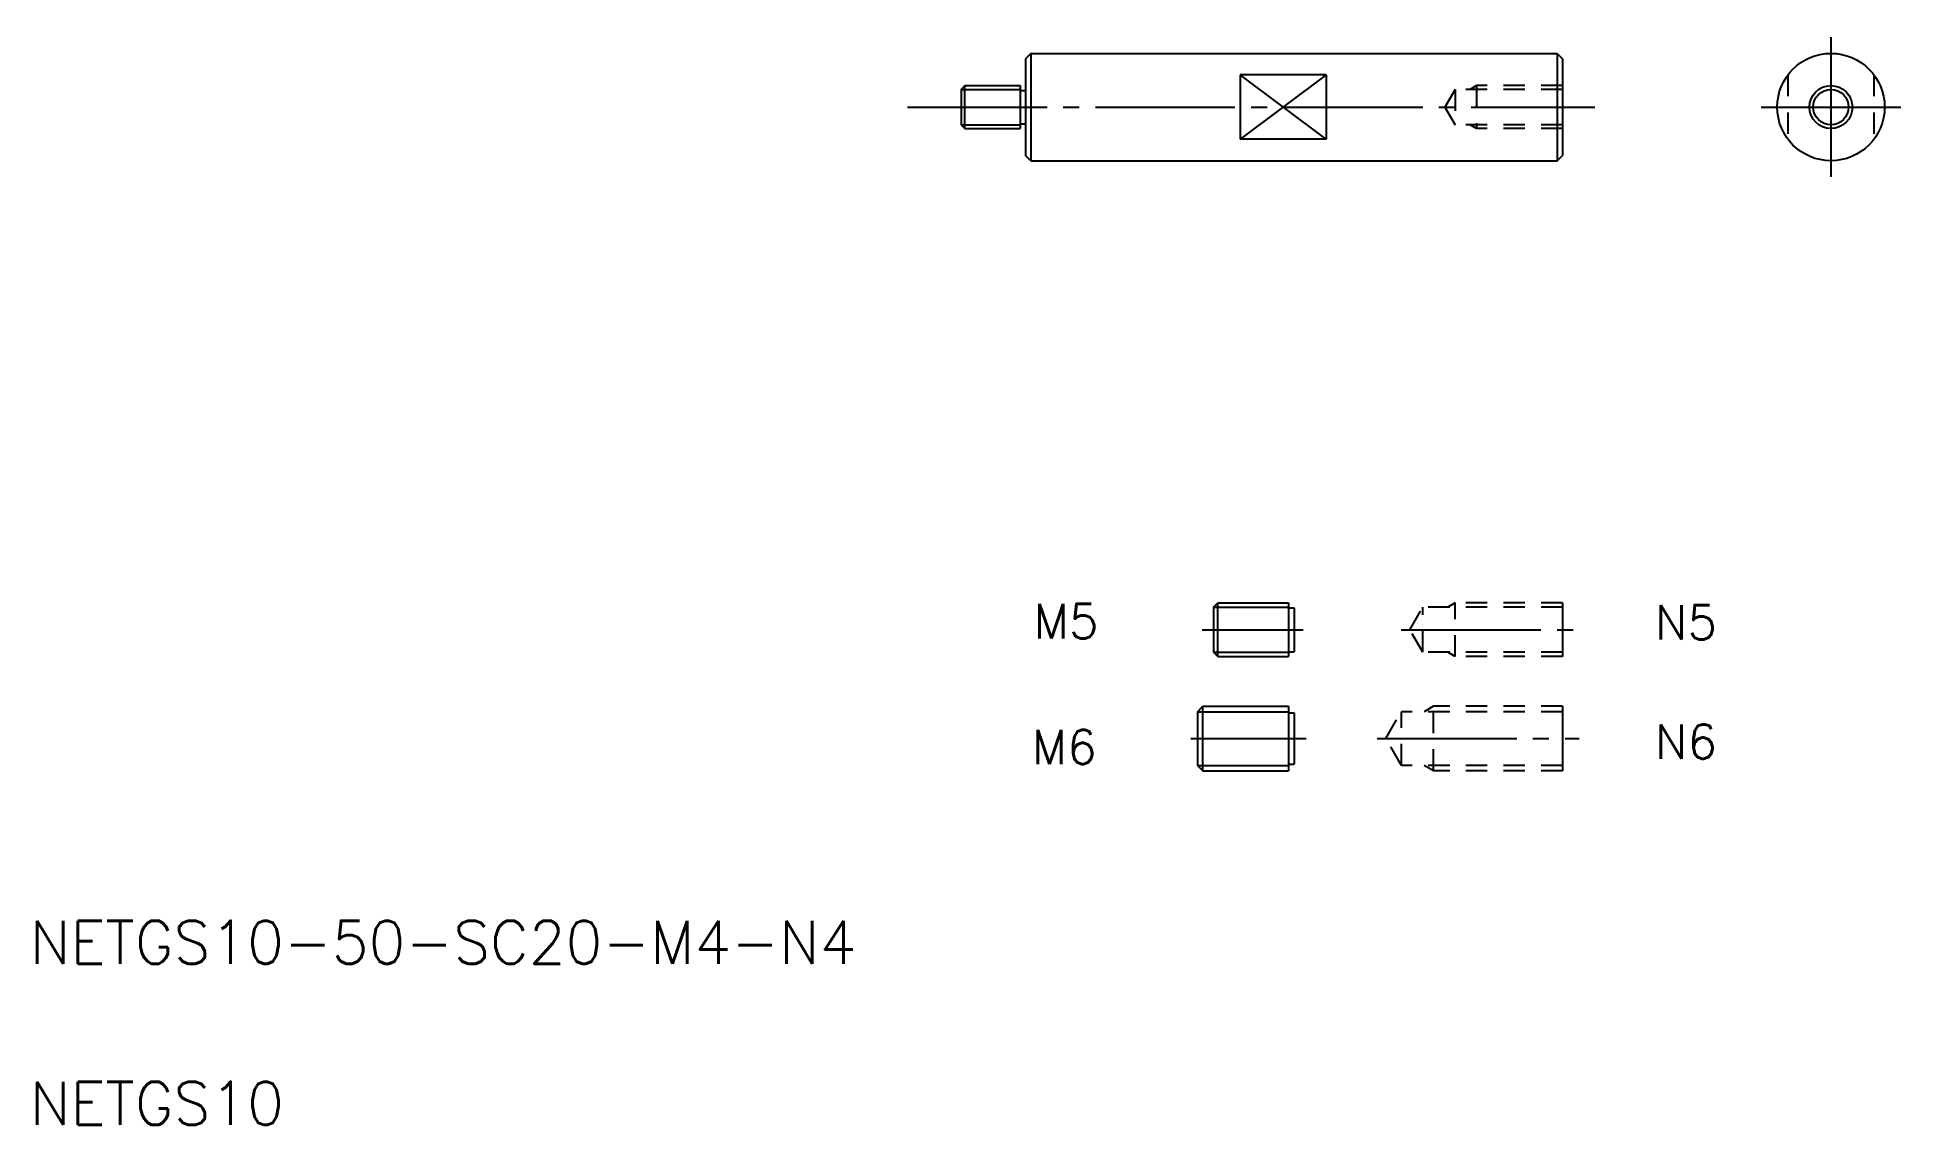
# Model space of a CAD drawing. Extents: x 11 to 184, y 10 to 111.
import ezdxf

# ---------------------------------------------------------------- set-up
doc = ezdxf.new("R2010")
doc.units = 0
doc.linetypes.add('CENTER', pattern=[17.5, 13, -1.5, 1.5, -1.5])
doc.linetypes.add('DASHED', pattern=[3.5, 2, -1.5])
doc.layers.get('0').update_dxf_attribs({"linetype": 'CONTINUOUS'})
doc.layers.add('CENTER', color=1, linetype='CENTER')
doc.styles.get("Standard").update_dxf_attribs({"font": 'txt', "bigfont": 'BIGFONT'})

msp = doc.modelspace()

# ---------------------------------------------------------------- linework, layer by layer
at = {"color": 7, "linetype": 'CONTINUOUS'}
for p, q in [((103.22, 109.78), (102.72, 109.28)), ((103.22, 109.78), (152.22, 109.78)), ((103.22, 109.78), (103.22, 99.78)), ((152.22, 109.78), (152.22, 99.78)), ((152.22, 109.78), (152.72, 109.28)), ((102.72, 109.28), (102.72, 100.28)), ((122.72, 107.78), (122.72, 101.78)), ((130.72, 107.78), (122.72, 107.78)), ((130.72, 107.78), (130.72, 101.78)), ((152.72, 109.28), (152.72, 100.28)), ((96.72, 106.43), (97.07, 106.78)), ((96.72, 106.43), (96.72, 103.13)), ((97.07, 106.78), (102.22, 106.78)), ((97.07, 102.78), (97.07, 106.78)), ((102.22, 106.78), (102.22, 102.78)), ((102.22, 106.33), (102.72, 106.33)), ((96.72, 103.13), (97.07, 102.78)), ((97.07, 102.78), (102.22, 102.78)), ((102.22, 103.23), (102.72, 103.23)), ((130.72, 101.78), (122.72, 101.78)), ((103.22, 99.78), (102.72, 100.28)), ((103.22, 99.78), (152.22, 99.78)), ((152.22, 99.78), (152.72, 100.28)), ((120.22, 58.2), (120.62, 58.6)), ((120.22, 58.2), (120.22, 54)), ((120.62, 53.6), (120.62, 58.6)), ((120.62, 58.6), (127.22, 58.6)), ((127.22, 58.6), (127.22, 53.6)), ((127.22, 58.15), (127.72, 58.15)), ((127.72, 58.15), (127.72, 54.05)), ((152.72, 58.6), (152.72, 53.6)), ((120.22, 54), (120.62, 53.6)), ((127.22, 54.05), (127.72, 54.05)), ((120.62, 53.6), (127.22, 53.6)), ((118.72, 48.47), (119.22, 48.97)), ((119.22, 42.97), (119.22, 48.97)), ((119.22, 48.97), (127.22, 48.97)), ((127.22, 48.97), (127.22, 42.97)), ((152.72, 48.97), (152.72, 42.97)), ((118.72, 48.47), (118.72, 43.47)), ((127.22, 48.37), (127.72, 48.37)), ((127.72, 48.37), (127.72, 43.57)), ((118.72, 43.47), (119.22, 42.97)), ((127.22, 43.57), (127.72, 43.57)), ((119.22, 42.97), (127.22, 42.97))]:
    msp.add_line(p, q, dxfattribs=at)
at = {"color": 3, "linetype": 'CONTINUOUS'}
for p, q in [((130.72, 107.78), (122.72, 101.78)), ((130.72, 101.78), (122.72, 107.78)), ((96.72, 106.43), (102.22, 106.43)), ((96.72, 103.13), (102.22, 103.13)), ((120.22, 58.2), (127.22, 58.2)), ((120.22, 54), (127.22, 54)), ((118.72, 48.47), (127.22, 48.47)), ((118.72, 43.47), (127.22, 43.47))]:
    msp.add_line(p, q, dxfattribs=at)
at = {"color": 3, "linetype": 'DASHED'}
for p, q in [((173.72, 107.78), (173.72, 101.78)), ((181.72, 107.78), (181.72, 101.78)), ((142.72, 106.43), (141.77, 104.78)), ((152.72, 106.43), (142.72, 106.43)), ((142.72, 106.43), (142.72, 103.13)), ((152.72, 106.78), (144.72, 106.78)), ((144.72, 106.78), (144.72, 102.78)), ((141.77, 104.78), (142.72, 103.13)), ((152.72, 103.13), (142.72, 103.13)), ((152.72, 102.78), (144.72, 102.78)), ((138.51, 56.1), (139.72, 58.2)), ((139.72, 54), (139.72, 58.2)), ((152.72, 58.2), (139.72, 58.2)), ((142.72, 53.6), (142.72, 58.6)), ((152.72, 58.6), (142.72, 58.6)), ((139.72, 54), (138.51, 56.1)), ((152.72, 54), (139.72, 54)), ((152.72, 53.6), (142.72, 53.6)), ((152.72, 48.97), (140.72, 48.97)), ((140.72, 42.97), (140.72, 48.97)), ((136.28, 45.97), (137.72, 48.47)), ((152.72, 48.47), (137.72, 48.47)), ((137.72, 43.47), (137.72, 48.47)), ((137.72, 43.47), (136.28, 45.97)), ((152.72, 43.47), (137.72, 43.47)), ((152.72, 42.97), (140.72, 42.97))]:
    msp.add_line(p, q, dxfattribs=at)
at = {"color": 3}
for p, q in [((144.72, 106.78), (144.11, 106.43)), ((144.72, 102.78), (144.11, 103.13)), ((142.72, 58.6), (142.03, 58.2)), ((142.72, 53.6), (142.03, 54)), ((140.72, 48.97), (139.85, 48.47)), ((140.72, 42.97), (139.85, 43.47))]:
    msp.add_line(p, q, dxfattribs=at)
for p, q in [((146.22, 58.2), (146.22, 58.2)), ((149.47, 58.2), (149.47, 58.2))]:
    msp.add_line(p, q)
at = {"color": 7, "linetype": 'CONTINUOUS'}
for radius in [5, 1.65]:
    msp.add_circle((177.72, 104.78), radius, dxfattribs=at)
at = {"color": 3, "linetype": 'CONTINUOUS'}
msp.add_circle((177.72, 104.78), 2, dxfattribs=at)
at = {"layer": 'CENTER', "color": 1, "linetype": 'CENTER'}
for p, q in [((177.72, 111.28), (177.72, 98.28)), ((91.72, 104.78), (155.72, 104.78)), ((171.22, 104.78), (184.22, 104.78)), ((119.17, 56.1), (128.57, 56.1)), ((137.71, 56.1), (154.27, 56.1)), ((118.11, 45.97), (128.84, 45.97)), ((135.46, 45.97), (154.27, 45.97))]:
    msp.add_line(p, q, dxfattribs=at)

# ---------------------------------------------------------------- texts
at = {"color": 7, "linetype": 'CONTINUOUS'}
for s, height, p in [('M5', 3.2, (103.48, 55.3)), ('N5', 3.2, (161.34, 55.19)), ('N6', 3.2, (161.34, 44.09)), ('M6', 3.2, (103.3, 43.58)), ('NETGS10-50-SC20-M4-N4', 4, (10, 25)), ('NETGS10', 4, (10, 10))]:
    msp.add_text(s, height=height, dxfattribs=at).set_placement(p)

doc.saveas('drawing.dxf')
